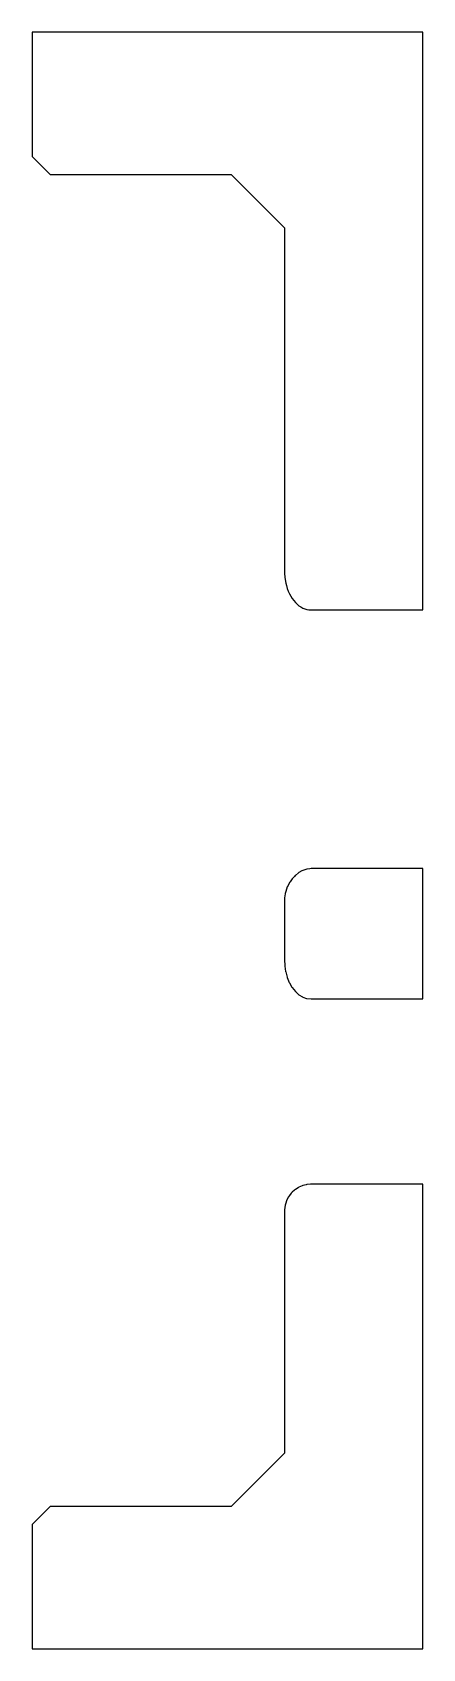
# Model space of a CAD drawing. Header units: metres. Extents: x 0 to 47.5, y 0 to 45.5.
# Drawn here: x 0 to 11, y 0 to 45.5 of the extents above.
import ezdxf

# ---------------------------------------------------------------- set-up
doc = ezdxf.new("R2010")
doc.units = ezdxf.units.M

msp = doc.modelspace()

# ---------------------------------------------------------------- linework, layer by layer
for p, q in [((11, 45.5), (0, 45.5)), ((0, 45.5), (0, 42)), ((11, 29.2403), (11, 45.5)), ((0, 42), (0.5, 41.5)), ((0.5, 41.5), (5.60409, 41.5)), ((5.60409, 41.5), (7.10409, 40)), ((7.10409, 40), (7.10409, 30.3376)), ((7.10409, 30.3376), (7.10798, 30.2653)), ((7.10798, 30.2653), (7.11332, 30.166)), ((7.11332, 30.166), (7.12524, 30.0933)), ((7.12524, 30.0933), (7.14079, 29.9985)), ((7.14079, 29.9985), (7.16089, 29.9276)), ((7.16089, 29.9276), (7.18583, 29.8394)), ((7.18583, 29.8394), (7.21396, 29.7723)), ((7.21396, 29.7723), (7.24732, 29.6926)), ((7.24732, 29.6926), (7.28307, 29.6314)), ((7.28307, 29.6314), (7.32376, 29.5617)), ((7.32376, 29.5617), (7.36642, 29.5084)), ((7.36642, 29.5084), (7.41325, 29.4498)), ((7.41325, 29.4498), (7.51359, 29.3599)), ((7.51359, 29.3599), (7.56686, 29.3276)), ((7.56686, 29.3276), (7.62232, 29.294)), ((7.62232, 29.294), (7.67883, 29.2741)), ((7.67883, 29.2741), (7.73676, 29.2538)), ((7.73676, 29.2538), (7.79493, 29.2471)), ((7.79493, 29.2471), (7.85409, 29.2403)), ((7.85409, 29.2403), (11, 29.2403)), ((7.51359, 21.8483), (7.49995, 21.8371)), ((7.59812, 21.8954), (7.51359, 21.8483)), ((7.62232, 21.9089), (7.59812, 21.8954)), ((7.70419, 21.9353), (7.62232, 21.9089)), ((7.73676, 21.9458), (7.70419, 21.9353)), ((7.81705, 21.9543), (7.73676, 21.9458)), ((7.85409, 21.9582), (7.81705, 21.9543)), ((11, 21.9582), (7.85409, 21.9582)), ((11, 18.2903), (11, 21.9582)), ((7.18583, 21.4473), (7.16148, 21.3777)), ((7.20627, 21.4868), (7.18583, 21.4473)), ((7.24732, 21.5661), (7.20627, 21.4868)), ((7.26307, 21.588), (7.24732, 21.5661)), ((7.32376, 21.6721), (7.26307, 21.588)), ((7.33126, 21.6797), (7.32376, 21.6721)), ((7.39064, 21.7397), (7.33126, 21.6797)), ((7.41048, 21.7625), (7.39064, 21.7397)), ((7.41325, 21.7657), (7.41048, 21.7625)), ((7.49995, 21.8371), (7.41325, 21.7657)), ((7.11059, 21.142), (7.10409, 21.0442)), ((7.10409, 21.0442), (7.10409, 19.3877)), ((7.11332, 21.1831), (7.11059, 21.142)), ((7.12936, 21.2622), (7.11332, 21.1831)), ((7.14079, 21.3186), (7.12936, 21.2622)), ((7.16148, 21.3777), (7.14079, 21.3186)), ((7.10409, 19.3877), (7.11229, 19.2352)), ((7.11229, 19.2352), (7.11332, 19.216)), ((7.11332, 19.216), (7.13789, 19.0663)), ((7.13789, 19.0663), (7.14079, 19.0485)), ((7.14079, 19.0485), (7.18133, 18.9054)), ((7.18133, 18.9054), (7.18583, 18.8895)), ((7.18583, 18.8895), (7.24151, 18.7565)), ((7.24151, 18.7565), (7.24732, 18.7426)), ((7.24732, 18.7426), (7.3169, 18.6234)), ((7.3169, 18.6234), (7.32376, 18.6117)), ((7.32376, 18.6117), (7.41325, 18.4999)), ((7.41325, 18.4999), (7.51359, 18.4099)), ((7.51359, 18.4099), (7.61366, 18.3492)), ((7.61366, 18.3492), (7.62232, 18.344)), ((7.62232, 18.344), (7.72782, 18.3069)), ((7.72782, 18.3069), (7.73676, 18.3038)), ((7.73676, 18.3038), (7.85409, 18.2903)), ((7.85409, 18.2903), (11, 18.2903)), ((7.24732, 12.7565), (7.22325, 12.716)), ((7.29837, 12.8181), (7.24732, 12.7565)), ((7.32376, 12.8487), (7.29837, 12.8181)), ((7.38836, 12.9056), (7.32376, 12.8487)), ((7.41325, 12.9275), (7.38836, 12.9056)), ((7.4903, 12.9761), (7.41325, 12.9275)), ((7.51359, 12.9908), (7.4903, 12.9761)), ((7.6009, 13.0281), (7.51359, 12.9908)), ((7.62232, 13.0372), (7.6009, 13.0281)), ((7.71678, 13.0606), (7.62232, 13.0372)), ((7.73676, 13.0655), (7.71678, 13.0606)), ((7.83459, 13.0735), (7.73676, 13.0655)), ((7.85409, 13.075), (7.83459, 13.0735)), ((11, 13.075), (7.85409, 13.075)), ((11, 0), (11, 13.075)), ((7.108, 12.3536), (7.10409, 12.3023)), ((7.10409, 12.3023), (7.10409, 5.5)), ((7.11332, 12.4232), (7.108, 12.3536)), ((7.12662, 12.4803), (7.11332, 12.4232)), ((7.14079, 12.5411), (7.12662, 12.4803)), ((7.1654, 12.6023), (7.14079, 12.5411)), ((7.18583, 12.6531), (7.1654, 12.6023)), ((7.22325, 12.716), (7.18583, 12.6531)), ((7.10409, 5.5), (5.60409, 4)), ((0.5, 4), (0, 3.5)), ((5.60409, 4), (0.5, 4)), ((0, 3.5), (0, 0)), ((0, 0), (11, 0))]:
    msp.add_line(p, q)

doc.saveas('drawing.dxf')
